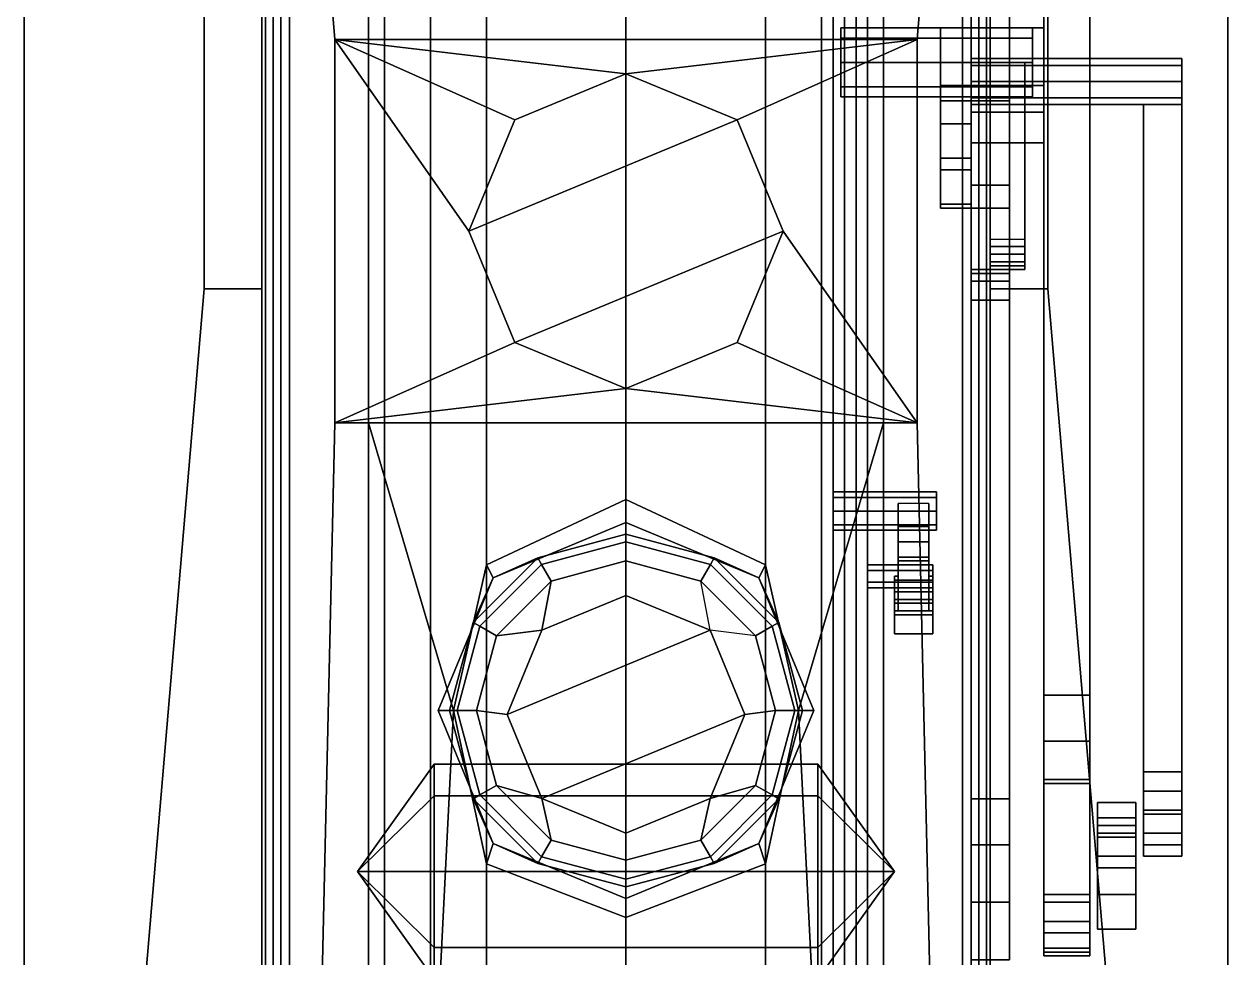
# Model space of a CAD drawing. Extents: x -1.6 to 1.6, y -15.4 to 7.2.
# Drawn here: x -1.57 to 1.57, y -0.845 to 1.59 of the extents above; entities that cross this region are included whole.
import ezdxf

# ---------------------------------------------------------------- set-up
doc = ezdxf.new("R2010")
doc.units = 0
doc.layers.get('0').update_dxf_attribs({"linetype": 'CONTINUOUS'})
doc.layers.add('BAR', color=1, linetype='CONTINUOUS')
doc.layers.add('SUSPENSION', color=5, linetype='CONTINUOUS')

msp = doc.modelspace()

# ---------------------------------------------------------------- linework, layer by layer
for points in [[(-0.63, 6.07, 0.8), (-0.63, -6.25, 0.8), (-0.63, -6.25, 1.35), (-0.63, 6.07, 1.35)], [(-0.63, 6.07, 1.35), (-0.63, -6.25, 1.35), (-0.51, -6.25, 1.35), (-0.51, 6.07, 1.35)], [(-0.51, -6.25, 1.35), (-0.51, -6.25, 0.8), (-0.51, 6.07, 0.8), (-0.51, 6.07, 1.35)], [(0.51, 6.07, 0.8), (0.51, -6.25, 0.8), (0.51, -6.25, 1.35), (0.51, 6.07, 1.35)], [(0.51, 6.07, 1.35), (0.51, -6.25, 1.35), (0.63, -6.25, 1.35), (0.63, 6.07, 1.35)], [(0.63, -6.25, 1.35), (0.63, -6.25, 0.8), (0.63, 6.07, 0.8), (0.63, 6.07, 1.35)], [(-1.1, 1.74, 2.08), (-1.1, 0.9, 2.08), (-1.57, -4.62, 2.08), (-1.57, 3.87, 2.08)], [(-1.57, -4.62, 2.08), (-1.57, -4.62, 2.14), (-1.57, 3.87, 2.14), (-1.57, 3.87, 2.08)], [(-1.57, 3.87, 2.14), (-1.57, -4.62, 2.14), (-1.1, 0.9, 2.14), (-1.1, 1.74, 2.14)], [(1.57, 3.87, 2.08), (1.57, -4.62, 2.08), (1.1, 0.9, 2.08), (1.1, 1.74, 2.08)], [(1.1, 1.74, 2.14), (1.1, 0.9, 2.14), (1.57, -4.62, 2.14), (1.57, 3.87, 2.14)], [(1.57, -4.62, 2.14), (1.57, -4.62, 2.08), (1.57, 3.87, 2.08), (1.57, 3.87, 2.14)], [(-0.51, 3.59, 0.5), (-0.51, -5.52, 0.5), (-0.63, -5.52, 0.5), (-0.63, 3.59, 0.5)], [(-0.63, 3.59, 0.5), (-0.63, -5.52, 0.5), (-0.63, -5.52, 0.8), (-0.63, 3.59, 0.8)], [(-0.51, -5.52, 0.8), (-0.51, -5.52, 0.5), (-0.51, 3.59, 0.5), (-0.51, 3.59, 0.8)], [(0.51, 3.59, 0.5), (0.51, -5.52, 0.5), (0.51, -5.52, 0.8), (0.51, 3.59, 0.8)], [(0.63, 3.59, 0.5), (0.63, -5.52, 0.5), (0.51, -5.52, 0.5), (0.51, 3.59, 0.5)], [(0.63, -5.52, 0.8), (0.63, -5.52, 0.5), (0.63, 3.59, 0.5), (0.63, 3.59, 0.8)], [(-0.8777, 2.98, 3.4135), (-0.95, 2.98, 3.05), (-0.95, -4.62, 3.05), (-0.8777, -4.62, 3.4135)], [(-0.95, 2.98, 3.05), (-0.8777, 2.98, 2.6865), (-0.8777, -4.62, 2.6865), (-0.95, -4.62, 3.05)], [(-0.92, 2.98, 3.33), (-0.94, 2.98, 3.31), (-0.94, -4.36, 3.31), (-0.92, -4.36, 3.33)], [(-0.94, 2.98, 3.31), (-0.92, 2.98, 3.29), (-0.92, -4.36, 3.29), (-0.94, -4.36, 3.31)], [(-0.9, 2.98, 3.31), (-0.92, 2.98, 3.33), (-0.92, -4.36, 3.33), (-0.9, -4.36, 3.31)], [(-0.92, 2.98, 3.29), (-0.9, 2.98, 3.31), (-0.9, -4.36, 3.31), (-0.92, -4.36, 3.29)], [(-0.6718, 2.98, 3.7218), (-0.8777, 2.98, 3.4135), (-0.7598, 1.55, 3.59), (-0.6718, 1.55, 3.7218)], [(-0.8777, 2.98, 2.6865), (-0.6718, 2.98, 2.3782), (-0.6718, -4.62, 2.3782), (-0.8777, -4.62, 2.6865)], [(-0.8777, 2.98, 3.4135), (-0.8777, -4.62, 3.4135), (-0.7598, 0.55, 3.59), (-0.7598, 1.55, 3.59)], [(-0.3635, 2.98, 3.9277), (-0.6718, 2.98, 3.7218), (-0.6718, 1.55, 3.7218), (-0.3635, 1.55, 3.9277)], [(-0.6718, 2.98, 2.3782), (-0.3635, 2.98, 2.1723), (-0.3635, -4.62, 2.1723), (-0.6718, -4.62, 2.3782)], [(0, 2.98, 4), (-0.3635, 2.98, 3.9277), (-0.3635, 1.55, 3.9277), (0, 1.55, 4)], [(-0.3635, 2.98, 2.1723), (0, 2.98, 2.1), (0, -4.62, 2.1), (-0.3635, -4.62, 2.1723)], [(0.3635, 2.98, 3.9277), (0, 2.98, 4), (0, 1.55, 4), (0.3635, 1.55, 3.9277)], [(0, 2.98, 2.1), (0.3635, 2.98, 2.1723), (0.3635, -4.62, 2.1723), (0, -4.62, 2.1)], [(0.6718, 2.98, 3.7218), (0.3635, 2.98, 3.9277), (0.3635, 1.55, 3.9277), (0.6718, 1.55, 3.7218)], [(0.3635, 2.98, 2.1723), (0.6718, 2.98, 2.3782), (0.6718, -4.62, 2.3782), (0.3635, -4.62, 2.1723)], [(0.8777, 2.98, 3.4135), (0.6718, 2.98, 3.7218), (0.6718, 1.55, 3.7218), (0.7598, 1.55, 3.59)], [(0.6718, 2.98, 2.3782), (0.8777, 2.98, 2.6865), (0.8777, -4.62, 2.6865), (0.6718, -4.62, 2.3782)], [(0.7598, 0.55, 3.59), (0.8777, -4.62, 3.4135), (0.8777, 2.98, 3.4135), (0.7598, 1.55, 3.59)], [(0.95, 2.98, 3.05), (0.8777, 2.98, 3.4135), (0.8777, -4.62, 3.4135), (0.95, -4.62, 3.05)], [(0.8777, 2.98, 2.6865), (0.95, 2.98, 3.05), (0.95, -4.62, 3.05), (0.8777, -4.62, 2.6865)], [(0.92, 2.98, 3.33), (0.9, 2.98, 3.31), (0.9, -4.36, 3.31), (0.92, -4.36, 3.33)], [(0.9, 2.98, 3.31), (0.92, 2.98, 3.29), (0.92, -4.36, 3.29), (0.9, -4.36, 3.31)], [(0.94, 2.98, 3.31), (0.92, 2.98, 3.33), (0.92, -4.36, 3.33), (0.94, -4.36, 3.31)], [(0.92, 2.98, 3.29), (0.94, 2.98, 3.31), (0.94, -4.36, 3.31), (0.92, -4.36, 3.29)], [(-1.1, 1.74, 2.14), (-1.1, 0.9, 2.14), (-1.1, 0.9, 2.08), (-1.1, 1.74, 2.08)], [(1.1, 1.74, 2.08), (1.1, 0.9, 2.08), (1.1, 0.9, 2.14), (1.1, 1.74, 2.14)], [(-0.7598, 1.55, 3.59), (-0.7598, 0.55, 3.59), (-0.7598, 0.55, 4.27), (-0.7598, 1.55, 4.27)], [(0.7598, 1.55, 4.27), (0, 1.55, 4), (0, 1.55, 4), (-0.7598, 1.55, 4.27)], [(0, 1.55, 4), (-0.3635, 1.55, 3.9277), (-0.3635, 1.55, 3.9277), (-0.7598, 1.55, 4.27)], [(-0.3635, 1.55, 3.9277), (-0.6718, 1.55, 3.7218), (-0.6718, 1.55, 3.7218), (-0.7598, 1.55, 4.27)], [(-0.6718, 1.55, 3.7218), (-0.7598, 1.55, 3.59), (-0.7598, 1.55, 3.59), (-0.7598, 1.55, 4.27)], [(0.7598, 1.55, 4.27), (0.7598, 1.55, 4.27), (-0.7598, 1.55, 4.27), (0, 1.46, 4.27)], [(0, 1.46, 4.27), (0, 1.46, 4.27), (-0.7598, 1.55, 4.27), (-0.2899, 1.3399, 4.27)], [(-0.2899, 1.3399, 4.27), (-0.2899, 1.3399, 4.27), (-0.7598, 1.55, 4.27), (-0.41, 1.05, 4.27)], [(-0.7598, 1.55, 4.27), (-0.7598, 0.55, 4.27), (-0.2899, 0.7601, 4.27), (-0.41, 1.05, 4.27)], [(0.7598, 1.55, 4.27), (0.3635, 1.55, 3.9277), (0.3635, 1.55, 3.9277), (0, 1.55, 4)], [(0.7598, 1.55, 4.27), (0.7598, 1.55, 4.27), (0, 1.46, 4.27), (0.2899, 1.3399, 4.27)], [(0.2899, 1.3399, 4.27), (0.41, 1.05, 4.27), (0.7598, 0.55, 4.27), (0.7598, 1.55, 4.27)], [(0.7598, 1.55, 4.27), (0.6718, 1.55, 3.7218), (0.6718, 1.55, 3.7218), (0.3635, 1.55, 3.9277)], [(0.7598, 1.55, 4.27), (0.7598, 1.55, 3.59), (0.7598, 1.55, 3.59), (0.6718, 1.55, 3.7218)], [(0.7598, 0.55, 4.27), (0.7598, 0.55, 3.59), (0.7598, 1.55, 3.59), (0.7598, 1.55, 4.27)], [(0, 1.46, 4.29), (-0.2899, 1.3399, 4.29), (-0.41, 1.05, 4.29), (0.2899, 1.3399, 4.29)], [(0, 1.46, 4.27), (-0.2899, 1.3399, 4.27), (-0.2899, 1.3399, 4.29), (0, 1.46, 4.29)], [(0.2899, 1.3399, 4.27), (0, 1.46, 4.27), (0, 1.46, 4.29), (0.2899, 1.3399, 4.29)], [(-0.2899, 1.3399, 4.27), (-0.41, 1.05, 4.27), (-0.41, 1.05, 4.29), (-0.2899, 1.3399, 4.29)], [(0.2899, 1.3399, 4.29), (-0.41, 1.05, 4.29), (-0.2899, 0.7601, 4.29), (0.41, 1.05, 4.29)], [(0.41, 1.05, 4.27), (0.2899, 1.3399, 4.27), (0.2899, 1.3399, 4.29), (0.41, 1.05, 4.29)], [(-0.41, 1.05, 4.27), (-0.2899, 0.7601, 4.27), (-0.2899, 0.7601, 4.29), (-0.41, 1.05, 4.29)], [(0.41, 1.05, 4.29), (-0.2899, 0.7601, 4.29), (0, 0.64, 4.29), (0.2899, 0.7601, 4.29)], [(0.2899, 0.7601, 4.27), (0.41, 1.05, 4.27), (0.41, 1.05, 4.29), (0.2899, 0.7601, 4.29)], [(0.2899, 0.7601, 4.27), (0.7598, 0.55, 4.27), (0.41, 1.05, 4.27), (0.2899, 0.7601, 4.27)], [(-0.95, 0.9, 2.08), (-0.95, -4.62, 2.08), (-1.57, -4.62, 2.08), (-1.1, 0.9, 2.08)], [(-1.57, -4.62, 2.08), (-1.57, -4.62, 2.14), (-1.1, 0.9, 2.14), (-1.1, 0.9, 2.08)], [(-1.1, 0.9, 2.14), (-1.57, -4.62, 2.14), (-0.95, -4.62, 2.14), (-0.95, 0.9, 2.14)], [(-1.1, 0.9, 2.08), (-1.1, 0.9, 2.14), (-0.95, 0.9, 2.14), (-0.95, 0.9, 2.08)], [(-0.95, 0.9, 2.14), (-0.95, -4.62, 2.14), (-0.95, -4.62, 2.08), (-0.95, 0.9, 2.08)], [(0.95, 0.9, 2.08), (0.95, -4.62, 2.08), (0.95, -4.62, 2.14), (0.95, 0.9, 2.14)], [(1.1, 0.9, 2.14), (1.1, 0.9, 2.08), (0.95, 0.9, 2.08), (0.95, 0.9, 2.14)], [(1.1, 0.9, 2.08), (1.57, -4.62, 2.08), (0.95, -4.62, 2.08), (0.95, 0.9, 2.08)], [(0.95, 0.9, 2.14), (0.95, -4.62, 2.14), (1.57, -4.62, 2.14), (1.1, 0.9, 2.14)], [(1.57, -4.62, 2.14), (1.57, -4.62, 2.08), (1.1, 0.9, 2.08), (1.1, 0.9, 2.14)], [(-0.7598, 0.55, 4.27), (0, 0.64, 4.27), (0, 0.64, 4.27), (-0.2899, 0.7601, 4.27)], [(-0.2899, 0.7601, 4.27), (0, 0.64, 4.27), (0, 0.64, 4.29), (-0.2899, 0.7601, 4.29)], [(0, 0.64, 4.27), (0.2899, 0.7601, 4.27), (0.2899, 0.7601, 4.29), (0, 0.64, 4.29)], [(0, 0.64, 4.27), (0.7598, 0.55, 4.27), (0.2899, 0.7601, 4.27), (0, 0.64, 4.27)], [(-0.7598, 0.55, 4.27), (0.7598, 0.55, 4.27), (0.7598, 0.55, 4.27), (0, 0.64, 4.27)], [(-0.6718, 0.55, 3.7218), (-0.7598, 0.55, 3.59), (-0.8777, -4.62, 3.4135), (-0.6718, -4.62, 3.7218)], [(-0.7598, 0.55, 4.27), (-0.7598, 0.55, 3.59), (-0.7598, 0.55, 3.59), (-0.6718, 0.55, 3.7218)], [(-0.7598, 0.55, 4.27), (-0.6718, 0.55, 3.7218), (-0.6718, 0.55, 3.7218), (-0.3635, 0.55, 3.9277)], [(-0.7598, 0.55, 4.27), (0, 0.55, 4), (0, 0.55, 4), (0.7598, 0.55, 4.27)], [(-0.7598, 0.55, 4.27), (-0.3635, 0.55, 3.9277), (-0.3635, 0.55, 3.9277), (0, 0.55, 4)], [(-0.3635, 0.55, 3.9277), (-0.6718, 0.55, 3.7218), (-0.4499, -0.2, 3.87), (-0.3635, 0.18, 3.9277)], [(-0.6718, 0.55, 3.7218), (-0.6718, 0.55, 3.7218), (-0.6718, -4.62, 3.7218), (-0.4499, -0.2, 3.87)], [(0, 0.55, 4), (-0.3635, 0.55, 3.9277), (-0.3635, 0.18, 3.9277), (0, 0.35, 4)], [(0.3635, 0.55, 3.9277), (0, 0.55, 4), (0, 0.35, 4), (0.3635, 0.18, 3.9277)], [(0, 0.55, 4), (0.3635, 0.55, 3.9277), (0.3635, 0.55, 3.9277), (0.7598, 0.55, 4.27)], [(0.6718, 0.55, 3.7218), (0.3635, 0.55, 3.9277), (0.3635, 0.18, 3.9277), (0.4499, -0.2, 3.87)], [(0.3635, 0.55, 3.9277), (0.6718, 0.55, 3.7218), (0.6718, 0.55, 3.7218), (0.7598, 0.55, 4.27)], [(0.6718, 0.55, 3.7218), (0.6718, 0.55, 3.7218), (0.4499, -0.2, 3.87), (0.6718, -4.62, 3.7218)], [(0.7598, 0.55, 3.59), (0.6718, 0.55, 3.7218), (0.6718, -4.62, 3.7218), (0.8777, -4.62, 3.4135)], [(0.6718, 0.55, 3.7218), (0.7598, 0.55, 3.59), (0.7598, 0.55, 3.59), (0.7598, 0.55, 4.27)], [(-0.3465, 0.1465, 4.03), (0, 0.29, 4.03), (0, 0.35, 4), (-0.3635, 0.18, 3.9277)], [(0, 0.29, 4.03), (0.3465, 0.1465, 4.03), (0.3635, 0.18, 3.9277), (0, 0.35, 4)], [(-0.23, 0.1984, 4.08), (0, 0.26, 4.08), (0, 0.29, 4.03), (-0.3465, 0.1465, 4.03)], [(0, 0.26, 4.08), (0.23, 0.1984, 4.08), (0.3465, 0.1465, 4.03), (0, 0.29, 4.03)], [(0, 0.26, 4.08), (-0.23, 0.1984, 4.08), (-0.23, 0.1984, 4.18), (0, 0.26, 4.18)], [(0, 0.26, 4.18), (-0.23, 0.1984, 4.18), (-0.22, 0.1811, 4.23), (0, 0.24, 4.23)], [(0.23, 0.1984, 4.08), (0, 0.26, 4.08), (0, 0.26, 4.18), (0.23, 0.1984, 4.18)], [(0.23, 0.1984, 4.18), (0, 0.26, 4.18), (0, 0.24, 4.23), (0.22, 0.1811, 4.23)], [(0, 0.24, 4.23), (-0.22, 0.1811, 4.23), (-0.195, 0.1377, 4.26), (0, 0.19, 4.26)], [(0.22, 0.1811, 4.23), (0, 0.24, 4.23), (0, 0.19, 4.26), (0.195, 0.1377, 4.26)], [(-0.3984, 0.03, 4.08), (-0.23, 0.1984, 4.08), (-0.3465, 0.1465, 4.03)], [(-0.23, 0.1984, 4.08), (-0.3984, 0.03, 4.08), (-0.3984, 0.03, 4.18), (-0.23, 0.1984, 4.18)], [(-0.23, 0.1984, 4.18), (-0.3984, 0.03, 4.18), (-0.3811, 0.02, 4.23), (-0.22, 0.1811, 4.23)], [(0, 0.19, 4.26), (-0.195, 0.1377, 4.26), (-0.2192, 0.0092, 4.26), (0, 0.1, 4.26)], [(0.195, 0.1377, 4.26), (0, 0.19, 4.26), (0, 0.1, 4.26), (0.2192, 0.0092, 4.26)], [(0.3984, 0.03, 4.18), (0.23, 0.1984, 4.18), (0.22, 0.1811, 4.23), (0.3811, 0.02, 4.23)], [(0.23, 0.1984, 4.08), (0.3984, 0.03, 4.08), (0.3465, 0.1465, 4.03)], [(0.3984, 0.03, 4.08), (0.23, 0.1984, 4.08), (0.23, 0.1984, 4.18), (0.3984, 0.03, 4.18)], [(-0.49, -0.2, 4.03), (-0.3465, 0.1465, 4.03), (-0.3635, 0.18, 3.9277), (-0.4499, -0.2, 3.87)], [(-0.22, 0.1811, 4.23), (-0.3811, 0.02, 4.23), (-0.3377, -0.005, 4.26), (-0.195, 0.1377, 4.26)], [(0.3811, 0.02, 4.23), (0.22, 0.1811, 4.23), (0.195, 0.1377, 4.26), (0.3377, -0.005, 4.26)], [(0.3465, 0.1465, 4.03), (0.49, -0.2, 4.03), (0.4499, -0.2, 3.87), (0.3635, 0.18, 3.9277)], [(-0.46, -0.2, 4.08), (-0.3984, 0.03, 4.08), (-0.3465, 0.1465, 4.03), (-0.49, -0.2, 4.03)], [(-0.195, 0.1377, 4.26), (-0.3377, -0.005, 4.26), (-0.2192, 0.0092, 4.26)], [(0.3984, 0.03, 4.08), (0.46, -0.2, 4.08), (0.49, -0.2, 4.03), (0.3465, 0.1465, 4.03)], [(0, 0.1, 4.28), (-0.2192, 0.0092, 4.28), (-0.31, -0.21, 4.28), (0.2192, 0.0092, 4.28)], [(0, 0.1, 4.26), (-0.2192, 0.0092, 4.26), (-0.2192, 0.0092, 4.28), (0, 0.1, 4.28)], [(0.2192, 0.0092, 4.26), (0, 0.1, 4.26), (0, 0.1, 4.28), (0.2192, 0.0092, 4.28)], [(-0.3984, 0.03, 4.08), (-0.46, -0.2, 4.08), (-0.46, -0.2, 4.18), (-0.3984, 0.03, 4.18)], [(-0.3984, 0.03, 4.18), (-0.46, -0.2, 4.18), (-0.44, -0.2, 4.23), (-0.3811, 0.02, 4.23)], [(-0.3811, 0.02, 4.23), (-0.44, -0.2, 4.23), (-0.39, -0.2, 4.26), (-0.3377, -0.005, 4.26)], [(-0.3377, -0.005, 4.26), (-0.39, -0.2, 4.26), (-0.31, -0.21, 4.26), (-0.2192, 0.0092, 4.26)], [(-0.2192, 0.0092, 4.26), (-0.31, -0.21, 4.26), (-0.31, -0.21, 4.28), (-0.2192, 0.0092, 4.28)], [(0.2192, 0.0092, 4.28), (-0.31, -0.21, 4.28), (-0.2192, -0.4292, 4.28), (0.31, -0.21, 4.28)], [(0.31, -0.21, 4.26), (0.2192, 0.0092, 4.26), (0.2192, 0.0092, 4.28), (0.31, -0.21, 4.28)], [(0.39, -0.2, 4.26), (0.3377, -0.005, 4.26), (0.2192, 0.0092, 4.26), (0.31, -0.21, 4.26)], [(0.44, -0.2, 4.23), (0.3811, 0.02, 4.23), (0.3377, -0.005, 4.26), (0.39, -0.2, 4.26)], [(0.46, -0.2, 4.18), (0.3984, 0.03, 4.18), (0.3811, 0.02, 4.23), (0.44, -0.2, 4.23)], [(0.46, -0.2, 4.08), (0.3984, 0.03, 4.08), (0.3984, 0.03, 4.18), (0.46, -0.2, 4.18)], [(-0.3635, -0.6, 3.9277), (-0.4499, -0.2, 3.87), (-0.6718, -4.62, 3.7218), (-0.3635, -4.62, 3.9277)], [(-0.3465, -0.5465, 4.03), (-0.49, -0.2, 4.03), (-0.4499, -0.2, 3.87), (-0.3635, -0.6, 3.9277)], [(-0.3984, -0.43, 4.08), (-0.46, -0.2, 4.08), (-0.49, -0.2, 4.03), (-0.3465, -0.5465, 4.03)], [(-0.46, -0.2, 4.08), (-0.3984, -0.43, 4.08), (-0.3984, -0.43, 4.18), (-0.46, -0.2, 4.18)], [(-0.46, -0.2, 4.18), (-0.3984, -0.43, 4.18), (-0.3811, -0.42, 4.23), (-0.44, -0.2, 4.23)], [(-0.44, -0.2, 4.23), (-0.3811, -0.42, 4.23), (-0.3377, -0.395, 4.26), (-0.39, -0.2, 4.26)], [(-0.39, -0.2, 4.26), (-0.3377, -0.395, 4.26), (-0.2192, -0.4292, 4.26), (-0.31, -0.21, 4.26)], [(-0.31, -0.21, 4.26), (-0.2192, -0.4292, 4.26), (-0.2192, -0.4292, 4.28), (-0.31, -0.21, 4.28)], [(0.31, -0.21, 4.28), (-0.2192, -0.4292, 4.28), (0, -0.52, 4.28), (0.2192, -0.4292, 4.28)], [(0.3377, -0.395, 4.26), (0.39, -0.2, 4.26), (0.31, -0.21, 4.26), (0.2192, -0.4292, 4.26)], [(0.2192, -0.4292, 4.26), (0.31, -0.21, 4.26), (0.31, -0.21, 4.28), (0.2192, -0.4292, 4.28)], [(0.3811, -0.42, 4.23), (0.44, -0.2, 4.23), (0.39, -0.2, 4.26), (0.3377, -0.395, 4.26)], [(0.49, -0.2, 4.03), (0.3465, -0.5465, 4.03), (0.3635, -0.6, 3.9277), (0.4499, -0.2, 3.87)], [(0.46, -0.2, 4.08), (0.3984, -0.43, 4.08), (0.3465, -0.5465, 4.03), (0.49, -0.2, 4.03)], [(0.4499, -0.2, 3.87), (0.3635, -0.6, 3.9277), (0.3635, -4.62, 3.9277), (0.6718, -4.62, 3.7218)], [(0.3984, -0.43, 4.18), (0.46, -0.2, 4.18), (0.44, -0.2, 4.23), (0.3811, -0.42, 4.23)], [(0.3984, -0.43, 4.08), (0.46, -0.2, 4.08), (0.46, -0.2, 4.18), (0.3984, -0.43, 4.18)], [(-0.5, -0.422, 1.978), (-0.5, -0.34, 1.78), (-0.7, -0.62, 1.78)], [(-0.5, -0.34, 1.78), (-0.5, -0.422, 1.582), (-0.7, -0.62, 1.78)], [(0.5, -0.422, 1.978), (0.5, -0.34, 1.78), (-0.5, -0.34, 1.78), (-0.5, -0.422, 1.978)], [(0.5, -0.34, 1.78), (0.5, -0.422, 1.582), (-0.5, -0.422, 1.582), (-0.5, -0.34, 1.78)], [(0.5, -0.34, 1.78), (0.5, -0.422, 1.978), (0.7, -0.62, 1.78)], [(0.5, -0.422, 1.582), (0.5, -0.34, 1.78), (0.7, -0.62, 1.78)], [(-0.3811, -0.42, 4.23), (-0.22, -0.5811, 4.23), (-0.195, -0.5377, 4.26), (-0.3377, -0.395, 4.26)], [(-0.3377, -0.395, 4.26), (-0.195, -0.5377, 4.26), (-0.2192, -0.4292, 4.26)], [(0.22, -0.5811, 4.23), (0.3811, -0.42, 4.23), (0.3377, -0.395, 4.26), (0.195, -0.5377, 4.26)], [(0.195, -0.5377, 4.26), (0.3377, -0.395, 4.26), (0.2192, -0.4292, 4.26)], [(-0.5, -0.62, 2.06), (-0.5, -0.422, 1.978), (-0.7, -0.62, 1.78)], [(-0.5, -0.422, 1.582), (-0.5, -0.62, 1.5), (-0.7, -0.62, 1.78)], [(0.5, -0.62, 2.06), (0.5, -0.422, 1.978), (-0.5, -0.422, 1.978), (-0.5, -0.62, 2.06)], [(0.5, -0.422, 1.582), (0.5, -0.62, 1.5), (-0.5, -0.62, 1.5), (-0.5, -0.422, 1.582)], [(-0.3984, -0.43, 4.18), (-0.23, -0.5984, 4.18), (-0.22, -0.5811, 4.23), (-0.3811, -0.42, 4.23)], [(-0.23, -0.5984, 4.08), (-0.3984, -0.43, 4.08), (-0.3465, -0.5465, 4.03)], [(-0.3984, -0.43, 4.08), (-0.23, -0.5984, 4.08), (-0.23, -0.5984, 4.18), (-0.3984, -0.43, 4.18)], [(-0.2192, -0.4292, 4.26), (0, -0.52, 4.26), (0, -0.52, 4.28), (-0.2192, -0.4292, 4.28)], [(-0.195, -0.5377, 4.26), (0, -0.59, 4.26), (0, -0.52, 4.26), (-0.2192, -0.4292, 4.26)], [(0, -0.52, 4.26), (0.2192, -0.4292, 4.26), (0.2192, -0.4292, 4.28), (0, -0.52, 4.28)], [(0, -0.59, 4.26), (0.195, -0.5377, 4.26), (0.2192, -0.4292, 4.26), (0, -0.52, 4.26)], [(0.23, -0.5984, 4.18), (0.3984, -0.43, 4.18), (0.3811, -0.42, 4.23), (0.22, -0.5811, 4.23)], [(0.3984, -0.43, 4.08), (0.23, -0.5984, 4.08), (0.3465, -0.5465, 4.03)], [(0.23, -0.5984, 4.08), (0.3984, -0.43, 4.08), (0.3984, -0.43, 4.18), (0.23, -0.5984, 4.18)], [(0.5, -0.422, 1.978), (0.5, -0.62, 2.06), (0.7, -0.62, 1.78)], [(0.5, -0.62, 1.5), (0.5, -0.422, 1.582), (0.7, -0.62, 1.78)], [(0, -0.69, 4.03), (-0.3465, -0.5465, 4.03), (-0.3635, -0.6, 3.9277), (0, -0.74, 4)], [(0, -0.66, 4.08), (-0.23, -0.5984, 4.08), (-0.3465, -0.5465, 4.03), (0, -0.69, 4.03)], [(-0.22, -0.5811, 4.23), (0, -0.64, 4.23), (0, -0.59, 4.26), (-0.195, -0.5377, 4.26)], [(0, -0.64, 4.23), (0.22, -0.5811, 4.23), (0.195, -0.5377, 4.26), (0, -0.59, 4.26)], [(0.3465, -0.5465, 4.03), (0, -0.69, 4.03), (0, -0.74, 4), (0.3635, -0.6, 3.9277)], [(0.23, -0.5984, 4.08), (0, -0.66, 4.08), (0, -0.69, 4.03), (0.3465, -0.5465, 4.03)], [(-0.23, -0.5984, 4.18), (0, -0.66, 4.18), (0, -0.64, 4.23), (-0.22, -0.5811, 4.23)], [(0, -0.66, 4.18), (0.23, -0.5984, 4.18), (0.22, -0.5811, 4.23), (0, -0.64, 4.23)], [(-0.5, -0.9, 1.78), (-0.5, -0.818, 1.978), (-0.7, -0.62, 1.78)], [(-0.5, -0.818, 1.978), (-0.5, -0.62, 2.06), (-0.7, -0.62, 1.78)], [(-0.5, -0.62, 1.5), (-0.5, -0.818, 1.582), (-0.7, -0.62, 1.78)], [(-0.5, -0.818, 1.582), (-0.5, -0.9, 1.78), (-0.7, -0.62, 1.78)], [(0.5, -0.818, 1.978), (0.5, -0.62, 2.06), (-0.5, -0.62, 2.06), (-0.5, -0.818, 1.978)], [(0.5, -0.62, 1.5), (0.5, -0.818, 1.582), (-0.5, -0.818, 1.582), (-0.5, -0.62, 1.5)], [(0, -0.74, 4), (-0.3635, -0.6, 3.9277), (-0.3635, -4.62, 3.9277), (0, -4.62, 4)], [(-0.23, -0.5984, 4.08), (0, -0.66, 4.08), (0, -0.66, 4.18), (-0.23, -0.5984, 4.18)], [(0, -0.66, 4.08), (0.23, -0.5984, 4.08), (0.23, -0.5984, 4.18), (0, -0.66, 4.18)], [(0.3635, -0.6, 3.9277), (0, -0.74, 4), (0, -4.62, 4), (0.3635, -4.62, 3.9277)], [(0.5, -0.62, 2.06), (0.5, -0.818, 1.978), (0.7, -0.62, 1.78)], [(0.5, -0.818, 1.978), (0.5, -0.9, 1.78), (0.7, -0.62, 1.78)], [(0.5, -0.9, 1.78), (0.5, -0.818, 1.582), (0.7, -0.62, 1.78)], [(0.5, -0.818, 1.582), (0.5, -0.62, 1.5), (0.7, -0.62, 1.78)], [(0.5, -0.9, 1.78), (0.5, -0.818, 1.978), (-0.5, -0.818, 1.978), (-0.5, -0.9, 1.78)], [(0.5, -0.818, 1.582), (0.5, -0.9, 1.78), (-0.5, -0.9, 1.78), (-0.5, -0.818, 1.582)]]:
    msp.add_3dface(points)
at = {"layer": 'BAR'}
for points in [[(0.9, 2.52, 0.29), (0.9, 1.39, 0.29), (0.9, 1.39, 0.37), (0.9, 2.52, 0.37)], [(1, 2.52, 0.29), (1, 1.39, 0.29), (0.9, 1.39, 0.29), (0.9, 2.52, 0.29)], [(0.9, 2.52, 0.37), (0.9, 1.39, 0.37), (1, 1.39, 0.37), (1, 2.52, 0.37)], [(1, 1.39, 0.37), (1, 1.39, 0.29), (1, 2.52, 0.29), (1, 2.52, 0.37)], [(1.09, 2.3, 0.62), (1.09, -0.16, 0.34), (1.09, -0.16, 0.51), (1.09, 2.3, 0.77)], [(1.21, 2.3, 0.62), (1.21, -0.16, 0.34), (1.09, -0.16, 0.34), (1.09, 2.3, 0.62)], [(1.09, 2.3, 0.77), (1.09, -0.16, 0.51), (1.21, -0.16, 0.51), (1.21, 2.3, 0.77)], [(1.21, -0.16, 0.51), (1.21, -0.16, 0.34), (1.21, 2.3, 0.62), (1.21, 2.3, 0.77)], [(0.9, 1.65, 1.41), (0.9, 1.58, 1.41), (0.9, 1.58, 1.86), (0.9, 1.65, 1.86)], [(1.09, 1.65, 1.41), (1.09, 1.58, 1.41), (0.9, 1.58, 1.41), (0.9, 1.65, 1.41)], [(0.9, 1.65, 1.86), (0.9, 1.58, 1.86), (1.09, 1.58, 1.86), (1.09, 1.65, 1.86)], [(1.09, 1.58, 1.86), (1.09, 1.58, 1.41), (1.09, 1.65, 1.41), (1.09, 1.65, 1.86)], [(1.06, 1.5536, 2.1136), (1.06, 1.58, 2.05), (0.56, 1.58, 2.05), (0.56, 1.5536, 2.1136)], [(1.06, 1.58, 2.05), (1.06, 1.5536, 1.9864), (0.56, 1.5536, 1.9864), (0.56, 1.58, 2.05)], [(0.82, 1.39, 1.5), (0.82, 1.58, 1.2), (0.82, 1.4, 1.17), (0.82, 1.21, 1.5)], [(0.9, 1.39, 1.5), (0.9, 1.58, 1.2), (0.82, 1.58, 1.2), (0.82, 1.39, 1.5)], [(0.9, 1.58, 1.2), (0.9, 1.58, 1.17), (0.82, 1.58, 1.17), (0.82, 1.58, 1.2)], [(0.82, 1.58, 1.2), (0.82, 1.58, 1.17), (0.82, 1.49, 1.09), (0.82, 1.4, 1.17)], [(0.82, 1.49, 1.09), (0.82, 1.58, 1.17), (0.9, 1.58, 1.17), (0.9, 1.49, 1.09)], [(0.9, 1.4, 1.17), (0.9, 1.58, 1.2), (0.9, 1.39, 1.5), (0.9, 1.21, 1.5)], [(0.9, 1.49, 1.09), (0.9, 1.58, 1.17), (0.9, 1.58, 1.2), (0.9, 1.4, 1.17)], [(0.9, 1.58, 1.86), (0.9, 1.58, 1.81), (1.09, 1.58, 1.81), (1.09, 1.58, 1.86)], [(0.9, 1.58, 1.41), (0.9, 1.28, 1.41), (0.9, 1.43, 1.63), (0.9, 1.58, 1.81)], [(1.09, 1.58, 1.41), (1.09, 1.28, 1.41), (0.9, 1.28, 1.41), (0.9, 1.58, 1.41)], [(0.9, 1.58, 1.81), (0.9, 1.43, 1.63), (1.09, 1.43, 1.63), (1.09, 1.58, 1.81)], [(1.06, 1.4264, 2.1136), (1.06, 1.58, 2.05), (1.06, 1.5536, 2.1136), (1.06, 1.49, 2.14)], [(1.06, 1.4, 2.05), (1.06, 1.5536, 1.9864), (1.06, 1.58, 2.05), (1.06, 1.4264, 2.1136)], [(1.09, 1.43, 1.63), (1.09, 1.28, 1.41), (1.09, 1.58, 1.41), (1.09, 1.58, 1.81)], [(1.06, 1.49, 2.14), (1.06, 1.5536, 2.1136), (0.56, 1.5536, 2.1136), (0.56, 1.49, 2.14)], [(1.06, 1.5536, 1.9864), (1.06, 1.49, 1.96), (0.56, 1.49, 1.96), (0.56, 1.5536, 1.9864)], [(1.06, 1.4264, 1.9864), (1.06, 1.49, 1.96), (1.06, 1.5536, 1.9864), (1.06, 1.4, 2.05)], [(1.06, 1.4264, 2.1136), (1.06, 1.49, 2.14), (0.56, 1.49, 2.14), (0.56, 1.4264, 2.1136)], [(1.06, 1.49, 1.96), (1.06, 1.4264, 1.9864), (0.56, 1.4264, 1.9864), (0.56, 1.49, 1.96)], [(0.82, 1.49, 1.09), (0.82, 1.43, 1.02), (0.82, 1.33, 1.08), (0.82, 1.4, 1.17)], [(0.9, 1.49, 1.09), (0.9, 1.43, 1.02), (0.82, 1.43, 1.02), (0.82, 1.49, 1.09)], [(1.45, 1.4824, 1.1024), (1.45, 1.5, 1.06), (0.9, 1.5, 1.06), (0.9, 1.4824, 1.1024)], [(1.45, 1.5, 1.06), (1.45, 1.4824, 1.0176), (0.9, 1.4824, 1.0176), (0.9, 1.5, 1.06)], [(0.9, 1.33, 1.08), (0.9, 1.43, 1.02), (0.9, 1.49, 1.09), (0.9, 1.4, 1.17)], [(1.45, 1.44, 1.12), (1.45, 1.4824, 1.1024), (0.9, 1.4824, 1.1024), (0.9, 1.44, 1.12)], [(1.45, 1.4824, 1.0176), (1.45, 1.44, 1), (0.9, 1.44, 1), (0.9, 1.4824, 1.0176)], [(0.95, 1.49, 1.96), (0.95, 0.97, 2.13), (0.95, 0.99, 2.21), (0.95, 1.49, 2.14)], [(1.04, 1.49, 1.96), (1.04, 0.97, 2.13), (0.95, 0.97, 2.13), (0.95, 1.49, 1.96)], [(0.95, 1.49, 2.14), (0.95, 0.99, 2.21), (1.04, 0.99, 2.21), (1.04, 1.49, 2.14)], [(1.04, 0.99, 2.21), (1.04, 0.97, 2.13), (1.04, 1.49, 1.96), (1.04, 1.49, 2.14)], [(1.45, 1.44, 1.12), (1.45, 1.4824, 1.0176), (1.45, 1.5, 1.06), (1.45, 1.4824, 1.1024)], [(1.45, 1.3976, 1.1024), (1.45, 1.44, 1), (1.45, 1.4824, 1.0176), (1.45, 1.44, 1.12)], [(1.06, 1.4, 2.05), (1.06, 1.4264, 2.1136), (0.56, 1.4264, 2.1136), (0.56, 1.4, 2.05)], [(1.06, 1.4264, 1.9864), (1.06, 1.4, 2.05), (0.56, 1.4, 2.05), (0.56, 1.4264, 1.9864)], [(0.82, 1.33, 1.08), (0.82, 1.43, 1.02), (0.9, 1.43, 1.02), (0.9, 1.33, 1.08)], [(1.45, 1.3976, 1.1024), (1.45, 1.44, 1.12), (0.9, 1.44, 1.12), (0.9, 1.3976, 1.1024)], [(1.45, 1.44, 1), (1.45, 1.3976, 1.0176), (0.9, 1.3976, 1.0176), (0.9, 1.44, 1)], [(0.9, 1.28, 1.41), (0.9, 1.28, 1.41), (0.9, 1.36, 1.58), (0.9, 1.43, 1.63)], [(0.9, 1.43, 1.63), (0.9, 1.36, 1.58), (1.09, 1.36, 1.58), (1.09, 1.43, 1.63)], [(1.09, 1.36, 1.58), (1.09, 1.28, 1.41), (1.09, 1.28, 1.41), (1.09, 1.43, 1.63)], [(1.45, 1.38, 1.06), (1.45, 1.3976, 1.0176), (1.45, 1.44, 1), (1.45, 1.3976, 1.1024)], [(0.82, 1.21, 1.5), (0.82, 1.4, 1.17), (0.9, 1.4, 1.17), (0.9, 1.21, 1.5)], [(0.82, 1.4, 1.17), (0.82, 1.33, 1.08), (0.9, 1.33, 1.08), (0.9, 1.4, 1.17)], [(0.82, 1.24, 1.89), (0.82, 1.39, 1.5), (0.82, 1.21, 1.5), (0.82, 1.11, 1.84)], [(0.9, 1.24, 1.89), (0.9, 1.39, 1.5), (0.82, 1.39, 1.5), (0.82, 1.24, 1.89)], [(1.45, 1.38, 1.06), (1.45, 1.3976, 1.1024), (0.9, 1.3976, 1.1024), (0.9, 1.38, 1.06)], [(1.45, 1.3976, 1.0176), (1.45, 1.38, 1.06), (0.9, 1.38, 1.06), (0.9, 1.3976, 1.0176)], [(0.9, 1.39, 0.29), (0.9, 1.28, 0.24), (0.9, 1.28, 0.42), (0.9, 1.39, 0.37)], [(1, 1.39, 0.29), (1, 1.28, 0.24), (0.9, 1.28, 0.24), (0.9, 1.39, 0.29)], [(0.9, 1.39, 0.37), (0.9, 1.28, 0.42), (1, 1.28, 0.42), (1, 1.39, 0.37)], [(0.9, 1.21, 1.5), (0.9, 1.39, 1.5), (0.9, 1.24, 1.89), (0.9, 1.11, 1.84)], [(1, 1.28, 0.42), (1, 1.28, 0.24), (1, 1.39, 0.29), (1, 1.39, 0.37)], [(0.9, 1.28, 1.41), (0.9, 1.28, 1.41), (0.9, 1.28, 1.58), (0.9, 1.36, 1.58)], [(0.9, 1.36, 1.58), (0.9, 1.28, 1.58), (1.09, 1.28, 1.58), (1.09, 1.36, 1.58)], [(1.09, 1.28, 1.58), (1.09, 1.28, 1.41), (1.09, 1.28, 1.41), (1.09, 1.36, 1.58)], [(1.35, -0.36, 0.74), (1.35, 1.38, 1.01), (1.45, 1.38, 1.01), (1.45, -0.36, 0.74)], [(1.45, -0.36, 0.8), (1.45, 1.38, 1.08), (1.35, 1.38, 1.08), (1.35, -0.36, 0.8)], [(1.35, 1.38, 1.08), (1.35, 1.38, 1.01), (1.35, -0.36, 0.74), (1.35, -0.36, 0.8)], [(1.45, -0.36, 0.74), (1.45, 1.38, 1.01), (1.45, 1.38, 1.08), (1.45, -0.36, 0.8)], [(0.9, 1.28, 0.42), (0.9, 1.17, 0.42), (1, 1.17, 0.42), (1, 1.28, 0.42)], [(0.9, 1.28, 0.24), (0.9, 1.17, 0.22), (0.9, 1.17, 0.42), (0.9, 1.28, 0.42)], [(1, 1.28, 0.24), (1, 1.17, 0.22), (0.9, 1.17, 0.22), (0.9, 1.28, 0.24)], [(0.9, 1.28, 1.58), (0.9, 1.28, 1.41), (1.09, 1.28, 1.41), (1.09, 1.28, 1.58)], [(0.95, 1.28, 1.43), (0.95, 0.97, 1.43), (0.95, 0.97, 1.5), (0.95, 1.28, 1.5)], [(1.04, 1.28, 1.43), (1.04, 0.97, 1.43), (0.95, 0.97, 1.43), (0.95, 1.28, 1.43)], [(0.95, 1.28, 1.5), (0.95, 1.01, 1.5), (1.04, 1.01, 1.5), (1.04, 1.28, 1.5)], [(1, 1.17, 0.42), (1, 1.17, 0.22), (1, 1.28, 0.24), (1, 1.28, 0.42)], [(1.04, 0.97, 1.5), (1.04, 0.97, 1.43), (1.04, 1.28, 1.43), (1.04, 1.28, 1.5)], [(0.9, 1.21, 1.9), (0.9, 1.24, 1.89), (0.82, 1.24, 1.89), (0.82, 1.21, 1.9)], [(0.82, 1.21, 1.9), (0.82, 1.24, 1.89), (0.82, 1.11, 1.84), (0.82, 1.12, 1.88)], [(0.9, 1.11, 1.84), (0.9, 1.24, 1.89), (0.9, 1.21, 1.9), (0.9, 1.12, 1.88)], [(0.9, 1.12, 1.88), (0.9, 1.21, 1.9), (0.82, 1.21, 1.9), (0.82, 1.12, 1.88)], [(0.82, 1.11, 1.84), (0.82, 1.21, 1.5), (0.9, 1.21, 1.5), (0.9, 1.11, 1.84)], [(0.9, 1.17, 0.22), (0.9, 0.95, 0.19), (0.9, 1.11, 0.45), (0.9, 1.17, 0.42)], [(0.9, 1.17, 0.42), (0.9, 1.11, 0.45), (1, 1.11, 0.45), (1, 1.17, 0.42)], [(1, 1.17, 0.22), (1, 0.95, 0.19), (0.9, 0.95, 0.19), (0.9, 1.17, 0.22)], [(1, 1.11, 0.45), (1, 0.95, 0.19), (1, 1.17, 0.22), (1, 1.17, 0.42)], [(0.82, 1.12, 1.88), (0.82, 1.11, 1.84), (0.9, 1.11, 1.84), (0.9, 1.12, 1.88)], [(0.9, 1.11, 0.45), (0.9, 0.94, 0.45), (1, 0.94, 0.45), (1, 1.11, 0.45)], [(0.9, 0.95, 0.19), (0.9, 0.92, 0.21), (0.9, 0.94, 0.45), (0.9, 1.11, 0.45)], [(1, 0.94, 0.45), (1, 0.92, 0.21), (1, 0.95, 0.19), (1, 1.11, 0.45)], [(1.04, 1.0291, 2.1107), (1.04, 1.01, 1.5), (0.95, 1.01, 1.5), (0.95, 1.0291, 2.1107)], [(0.95, 1.01, 1.5), (0.95, 0.97, 1.5), (0.95, 0.9895, 2.1236), (0.95, 1.0291, 2.1107)], [(1.04, 0.9895, 2.1236), (1.04, 0.97, 1.5), (1.04, 1.01, 1.5), (1.04, 1.0291, 2.1107)], [(0.95, 0.97, 2.13), (0.95, 0.96, 2.16), (0.95, 0.96, 2.19), (0.95, 0.99, 2.21)], [(0.95, 0.99, 2.21), (0.95, 0.96, 2.19), (1.04, 0.96, 2.19), (1.04, 0.99, 2.21)], [(0.95, 0.9895, 2.1236), (0.95, 0.97, 1.5), (1.04, 0.97, 1.5), (1.04, 0.9895, 2.1236)], [(1.04, 0.96, 2.19), (1.04, 0.96, 2.16), (1.04, 0.97, 2.13), (1.04, 0.99, 2.21)], [(1, 0.95, 0.19), (1, 0.92, 0.21), (0.9, 0.92, 0.21), (0.9, 0.95, 0.19)], [(0.95, 0.97, 1.43), (0.95, 0.95, 1.45), (0.95, 0.95, 1.48), (0.95, 0.97, 1.5)], [(0.95, 0.97, 1.5), (0.95, 0.95, 1.48), (1.04, 0.95, 1.48), (1.04, 0.97, 1.5)], [(1.04, 0.97, 1.43), (1.04, 0.95, 1.45), (0.95, 0.95, 1.45), (0.95, 0.97, 1.43)], [(1.04, 0.97, 2.13), (1.04, 0.96, 2.16), (0.95, 0.96, 2.16), (0.95, 0.97, 2.13)], [(0.95, 0.96, 2.19), (0.95, 0.96, 2.16), (1.04, 0.96, 2.16), (1.04, 0.96, 2.19)], [(0.95, 0.95, 1.48), (0.95, 0.95, 1.45), (1.04, 0.95, 1.45), (1.04, 0.95, 1.48)], [(1.04, 0.95, 1.48), (1.04, 0.95, 1.45), (1.04, 0.97, 1.43), (1.04, 0.97, 1.5)], [(0.9, 0.92, 0.21), (0.9, 0.87, 0.27), (0.9, 0.87, 0.39), (0.9, 0.94, 0.45)], [(0.9, 0.94, 0.45), (0.9, 0.87, 0.39), (1, 0.87, 0.39), (1, 0.94, 0.45)], [(1, 0.92, 0.21), (1, 0.87, 0.27), (0.9, 0.87, 0.27), (0.9, 0.92, 0.21)], [(1, 0.87, 0.39), (1, 0.87, 0.27), (1, 0.92, 0.21), (1, 0.94, 0.45)], [(1, 0.87, 0.27), (1, -0.43, 0.27), (0.9, -0.43, 0.27), (0.9, 0.87, 0.27)], [(0.9, 0.87, 0.27), (0.9, -0.43, 0.27), (0.9, -0.43, 0.39), (0.9, 0.87, 0.39)], [(0.9, 0.87, 0.39), (0.9, -0.43, 0.39), (1, -0.43, 0.39), (1, 0.87, 0.39)], [(1, -0.43, 0.39), (1, -0.43, 0.27), (1, 0.87, 0.27), (1, 0.87, 0.39)], [(1.09, -0.16, 0.51), (1.09, -0.28, 0.53), (1.21, -0.28, 0.53), (1.21, -0.16, 0.51)], [(1.09, -0.16, 0.34), (1.09, -0.28, 0.29), (1.09, -0.28, 0.53), (1.09, -0.16, 0.51)], [(1.21, -0.16, 0.34), (1.21, -0.28, 0.29), (1.09, -0.28, 0.29), (1.09, -0.16, 0.34)], [(1.21, -0.28, 0.53), (1.21, -0.28, 0.29), (1.21, -0.16, 0.34), (1.21, -0.16, 0.51)], [(1.09, -0.28, 0.29), (1.09, -0.39, 0.21), (1.09, -0.38, 0.58), (1.09, -0.28, 0.53)], [(1.21, -0.28, 0.29), (1.21, -0.39, 0.21), (1.09, -0.39, 0.21), (1.09, -0.28, 0.29)], [(1.09, -0.28, 0.53), (1.09, -0.38, 0.58), (1.21, -0.38, 0.58), (1.21, -0.28, 0.53)], [(1.21, -0.38, 0.58), (1.21, -0.39, 0.21), (1.21, -0.28, 0.29), (1.21, -0.28, 0.53)], [(1.35, -0.36, 0.8), (1.35, -0.36, 0.74), (1.35, -0.41, 0.68), (1.35, -0.41, 0.81)], [(1.45, -0.41, 0.81), (1.45, -0.36, 0.8), (1.35, -0.36, 0.8), (1.35, -0.41, 0.81)], [(1.35, -0.41, 0.68), (1.35, -0.36, 0.74), (1.45, -0.36, 0.74), (1.45, -0.41, 0.68)], [(1.45, -0.41, 0.68), (1.45, -0.36, 0.74), (1.45, -0.36, 0.8), (1.45, -0.41, 0.81)], [(1.09, -0.39, 0.21), (1.09, -0.68, 0.18), (1.09, -0.7, 0.56), (1.09, -0.38, 0.58)], [(1.09, -0.38, 0.58), (1.09, -0.7, 0.56), (1.21, -0.7, 0.56), (1.21, -0.38, 0.58)], [(1.21, -0.39, 0.21), (1.21, -0.68, 0.18), (1.09, -0.68, 0.18), (1.09, -0.39, 0.21)], [(1.21, -0.7, 0.56), (1.21, -0.68, 0.18), (1.21, -0.39, 0.21), (1.21, -0.38, 0.58)], [(0.9, -0.43, 0.39), (0.9, -0.55, 0.46), (1, -0.55, 0.46), (1, -0.43, 0.39)], [(0.9, -0.43, 0.27), (0.9, -0.55, 0.16), (0.9, -0.55, 0.46), (0.9, -0.43, 0.39)], [(1, -0.43, 0.27), (1, -0.55, 0.16), (0.9, -0.55, 0.16), (0.9, -0.43, 0.27)], [(1, -0.55, 0.46), (1, -0.55, 0.16), (1, -0.43, 0.27), (1, -0.43, 0.39)], [(1.35, -0.47, 0.65), (1.35, -0.41, 0.68), (1.45, -0.41, 0.68), (1.45, -0.47, 0.65)], [(1.45, -0.46, 0.84), (1.45, -0.41, 0.81), (1.35, -0.41, 0.81), (1.35, -0.46, 0.84)], [(1.35, -0.41, 0.81), (1.35, -0.41, 0.68), (1.35, -0.47, 0.65), (1.35, -0.46, 0.84)], [(1.45, -0.47, 0.65), (1.45, -0.41, 0.68), (1.45, -0.41, 0.81), (1.45, -0.46, 0.84)], [(1.23, -0.44, 0.71), (1.23, -0.52, 0.51), (1.23, -0.61, 0.55), (1.23, -0.53, 0.74)], [(1.33, -0.44, 0.71), (1.33, -0.52, 0.51), (1.23, -0.52, 0.51), (1.23, -0.44, 0.71)], [(1.23, -0.44, 0.77), (1.23, -0.44, 0.71), (1.23, -0.53, 0.74), (1.23, -0.48, 0.79)], [(1.33, -0.48, 0.79), (1.33, -0.44, 0.77), (1.23, -0.44, 0.77), (1.23, -0.48, 0.79)], [(1.33, -0.44, 0.77), (1.33, -0.44, 0.71), (1.23, -0.44, 0.71), (1.23, -0.44, 0.77)], [(1.33, -0.61, 0.55), (1.33, -0.52, 0.51), (1.33, -0.44, 0.71), (1.33, -0.53, 0.74)], [(1.33, -0.53, 0.74), (1.33, -0.44, 0.71), (1.33, -0.44, 0.77), (1.33, -0.48, 0.79)], [(1.35, -0.46, 0.84), (1.35, -0.47, 0.65), (1.35, -0.52, 0.65), (1.35, -0.55, 0.82)], [(1.45, -0.55, 0.89), (1.45, -0.46, 0.89), (1.35, -0.46, 0.89), (1.35, -0.55, 0.89)], [(1.35, -0.46, 0.89), (1.35, -0.46, 0.84), (1.35, -0.55, 0.82), (1.35, -0.55, 0.89)], [(1.45, -0.46, 0.89), (1.45, -0.46, 0.84), (1.35, -0.46, 0.84), (1.35, -0.46, 0.89)], [(1.35, -0.52, 0.65), (1.35, -0.47, 0.65), (1.45, -0.47, 0.65), (1.45, -0.52, 0.65)], [(1.45, -0.52, 0.65), (1.45, -0.47, 0.65), (1.45, -0.46, 0.84), (1.45, -0.55, 0.82)], [(1.45, -0.55, 0.82), (1.45, -0.46, 0.84), (1.45, -0.46, 0.89), (1.45, -0.55, 0.89)], [(1.23, -0.48, 0.79), (1.23, -0.53, 0.74), (1.33, -0.53, 0.74), (1.33, -0.48, 0.79)], [(1.23, -0.52, 0.51), (1.23, -0.5, 0.44), (1.23, -0.68, 0.51), (1.23, -0.61, 0.55)], [(1.33, -0.52, 0.51), (1.33, -0.5, 0.44), (1.23, -0.5, 0.44), (1.23, -0.52, 0.51)], [(1.23, -0.5, 0.44), (1.23, -0.58, 0.24), (1.23, -0.77, 0.31), (1.23, -0.68, 0.51)], [(1.33, -0.5, 0.44), (1.33, -0.58, 0.24), (1.23, -0.58, 0.24), (1.23, -0.5, 0.44)], [(1.33, -0.68, 0.51), (1.33, -0.5, 0.44), (1.33, -0.52, 0.51), (1.33, -0.61, 0.55)], [(1.33, -0.77, 0.31), (1.33, -0.58, 0.24), (1.33, -0.5, 0.44), (1.33, -0.68, 0.51)], [(1.23, -0.53, 0.74), (1.23, -0.61, 0.55), (1.33, -0.61, 0.55), (1.33, -0.53, 0.74)], [(1.35, -0.58, 0.7), (1.35, -0.52, 0.65), (1.45, -0.52, 0.65), (1.45, -0.58, 0.7)], [(1.35, -0.55, 0.82), (1.35, -0.52, 0.65), (1.35, -0.58, 0.7), (1.35, -0.58, 0.76)], [(1.45, -0.58, 0.7), (1.45, -0.52, 0.65), (1.45, -0.55, 0.82), (1.45, -0.58, 0.76)], [(0.9, -0.55, 0.16), (0.9, -0.7, 0.16), (0.9, -0.7, 0.46), (0.9, -0.55, 0.46)], [(1, -0.55, 0.16), (1, -0.7, 0.16), (0.9, -0.7, 0.16), (0.9, -0.55, 0.16)], [(0.9, -0.55, 0.46), (0.9, -0.7, 0.46), (1, -0.7, 0.46), (1, -0.55, 0.46)], [(1, -0.7, 0.46), (1, -0.7, 0.16), (1, -0.55, 0.16), (1, -0.55, 0.46)], [(1.45, -0.58, 0.76), (1.45, -0.55, 0.82), (1.35, -0.55, 0.82), (1.35, -0.58, 0.76)], [(1.35, -0.55, 0.89), (1.35, -0.55, 0.82), (1.45, -0.55, 0.82), (1.45, -0.55, 0.89)], [(1.23, -0.77, 0.31), (1.23, -0.58, 0.24), (1.33, -0.58, 0.24), (1.33, -0.77, 0.31)], [(1.35, -0.58, 0.76), (1.35, -0.58, 0.7), (1.45, -0.58, 0.7), (1.45, -0.58, 0.76)], [(1.23, -0.61, 0.55), (1.23, -0.68, 0.51), (1.33, -0.68, 0.51), (1.33, -0.61, 0.55)], [(1.09, -0.68, 0.18), (1.09, -0.75, 0.2), (1.09, -0.78, 0.51), (1.09, -0.7, 0.56)], [(1.21, -0.68, 0.18), (1.21, -0.75, 0.2), (1.09, -0.75, 0.2), (1.09, -0.68, 0.18)], [(1.21, -0.78, 0.51), (1.21, -0.75, 0.2), (1.21, -0.68, 0.18), (1.21, -0.7, 0.56)], [(1.23, -0.68, 0.51), (1.23, -0.77, 0.31), (1.33, -0.77, 0.31), (1.33, -0.68, 0.51)], [(0.9, -0.7, 0.16), (0.9, -0.85, 0.22), (0.9, -0.85, 0.45), (0.9, -0.7, 0.46)], [(0.9, -0.7, 0.46), (0.9, -0.85, 0.45), (1, -0.85, 0.45), (1, -0.7, 0.46)], [(1, -0.7, 0.16), (1, -0.85, 0.22), (0.9, -0.85, 0.22), (0.9, -0.7, 0.16)], [(1, -0.85, 0.45), (1, -0.85, 0.22), (1, -0.7, 0.16), (1, -0.7, 0.46)], [(1.09, -0.7, 0.56), (1.09, -0.78, 0.51), (1.21, -0.78, 0.51), (1.21, -0.7, 0.56)], [(1.09, -0.75, 0.2), (1.09, -0.82, 0.28), (1.09, -0.83, 0.45), (1.09, -0.78, 0.51)], [(1.21, -0.75, 0.2), (1.21, -0.82, 0.28), (1.09, -0.82, 0.28), (1.09, -0.75, 0.2)], [(1.21, -0.83, 0.45), (1.21, -0.82, 0.28), (1.21, -0.75, 0.2), (1.21, -0.78, 0.51)], [(1.09, -0.78, 0.51), (1.09, -0.83, 0.45), (1.21, -0.83, 0.45), (1.21, -0.78, 0.51)], [(1.09, -0.82, 0.28), (1.09, -0.84, 0.33), (1.09, -0.84, 0.39), (1.09, -0.83, 0.45)], [(1.21, -0.82, 0.28), (1.21, -0.84, 0.33), (1.09, -0.84, 0.33), (1.09, -0.82, 0.28)], [(1.09, -0.83, 0.45), (1.09, -0.84, 0.39), (1.21, -0.84, 0.39), (1.21, -0.83, 0.45)], [(1.09, -0.84, 0.39), (1.09, -0.84, 0.33), (1.21, -0.84, 0.33), (1.21, -0.84, 0.39)], [(1.21, -0.84, 0.39), (1.21, -0.84, 0.33), (1.21, -0.82, 0.28), (1.21, -0.83, 0.45)]]:
    msp.add_3dface(points, dxfattribs=at)
at = {"layer": 'SUSPENSION'}
for points in [[(0.57, 3.56, 0.21), (0.54, 3.56, 0.18), (0.54, -5.02, 0.18), (0.57, -5.02, 0.21)], [(0.54, 3.56, 0.18), (0.57, 3.56, 0.15), (0.57, -5.02, 0.15), (0.54, -5.02, 0.18)], [(0.6, 3.56, 0.18), (0.57, 3.56, 0.21), (0.57, -5.02, 0.21), (0.6, -5.02, 0.18)], [(0.57, 3.56, 0.15), (0.6, 3.56, 0.18), (0.6, -5.02, 0.18), (0.57, -5.02, 0.15)], [(0.81, 0.3554, 0.2154), (0.81, 0.37, 0.18), (0.54, 0.37, 0.18), (0.54, 0.3554, 0.2154)], [(0.54, 0.32, 0.23), (0.54, 0.3554, 0.2154), (0.54, 0.37, 0.18), (0.54, 0.2846, 0.2154)], [(0.54, 0.2846, 0.2154), (0.54, 0.37, 0.18), (0.54, 0.3554, 0.1446), (0.54, 0.27, 0.18)], [(0.81, 0.37, 0.18), (0.81, 0.3554, 0.1446), (0.54, 0.3554, 0.1446), (0.54, 0.37, 0.18)], [(0.81, 0.3554, 0.1446), (0.81, 0.32, 0.13), (0.54, 0.32, 0.13), (0.54, 0.3554, 0.1446)], [(0.54, 0.27, 0.18), (0.54, 0.3554, 0.1446), (0.54, 0.32, 0.13), (0.54, 0.2846, 0.1446)], [(0.81, 0.32, 0.23), (0.81, 0.3554, 0.2154), (0.54, 0.3554, 0.2154), (0.54, 0.32, 0.23)], [(0.81, 0.32, 0.13), (0.81, 0.2846, 0.1446), (0.54, 0.2846, 0.1446), (0.54, 0.32, 0.13)], [(0.81, 0.2846, 0.2154), (0.81, 0.32, 0.23), (0.54, 0.32, 0.23), (0.54, 0.2846, 0.2154)], [(0.71, 0.34, 0.21), (0.71, 0.27, 0.21), (0.71, 0.19, 0.42), (0.71, 0.28, 0.61)], [(0.79, 0.28, 0.61), (0.79, 0.34, 0.21), (0.71, 0.34, 0.21), (0.71, 0.28, 0.61)], [(0.79, 0.19, 0.42), (0.79, 0.27, 0.21), (0.79, 0.34, 0.21), (0.79, 0.28, 0.61)], [(0.81, 0.27, 0.18), (0.81, 0.2846, 0.2154), (0.54, 0.2846, 0.2154), (0.54, 0.27, 0.18)], [(0.81, 0.2846, 0.1446), (0.81, 0.27, 0.18), (0.54, 0.27, 0.18), (0.54, 0.2846, 0.1446)], [(0.71, 0.28, 0.61), (0.71, 0.19, 0.42), (0.71, 0.14, 0.37), (0.71, 0.24, 0.8)], [(0.79, 0.24, 0.8), (0.79, 0.28, 0.61), (0.71, 0.28, 0.61), (0.71, 0.24, 0.8)], [(0.71, 0.19, 0.42), (0.71, 0.27, 0.21), (0.79, 0.27, 0.21), (0.79, 0.19, 0.42)], [(0.79, 0.14, 0.37), (0.79, 0.19, 0.42), (0.79, 0.28, 0.61), (0.79, 0.24, 0.8)], [(0.71, 0.24, 0.8), (0.71, 0.18, 0.86), (0.71, 0.09, 1.11), (0.71, 0.2, 1.12)], [(0.79, 0.2, 1.12), (0.79, 0.24, 0.8), (0.71, 0.24, 0.8), (0.71, 0.2, 1.12)], [(0.71, 0.24, 0.8), (0.71, 0.14, 0.37), (0.71, 0.06, 0.36), (0.71, 0.14, 0.56)], [(0.71, 0.24, 0.8), (0.71, 0.14, 0.56), (0.71, 0.15, 0.7), (0.71, 0.18, 0.86)], [(0.79, 0.09, 1.11), (0.79, 0.18, 0.86), (0.79, 0.24, 0.8), (0.79, 0.2, 1.12)], [(0.79, 0.06, 0.36), (0.79, 0.14, 0.37), (0.79, 0.24, 0.8), (0.79, 0.14, 0.56)], [(0.79, 0.15, 0.7), (0.79, 0.14, 0.56), (0.79, 0.24, 0.8), (0.79, 0.18, 0.86)], [(0.71, 0.2, 1.12), (0.71, 0.09, 1.11), (0.79, 0.09, 1.11), (0.79, 0.2, 1.12)], [(0.71, 0.14, 0.37), (0.71, 0.19, 0.42), (0.79, 0.19, 0.42), (0.79, 0.14, 0.37)], [(0.8, 0.18, 1.05), (0.8, 0.165, 1.024), (0.63, 0.165, 1.024), (0.63, 0.18, 1.05)], [(0.63, 0.12, 1.05), (0.63, 0.18, 1.05), (0.63, 0.165, 1.024), (0.63, 0.135, 1.024)], [(0.8, 0.165, 1.076), (0.8, 0.18, 1.05), (0.63, 0.18, 1.05), (0.63, 0.165, 1.076)], [(0.63, 0.135, 1.076), (0.63, 0.165, 1.076), (0.63, 0.18, 1.05), (0.63, 0.12, 1.05)], [(0.8, 0.165, 1.024), (0.8, 0.135, 1.024), (0.63, 0.135, 1.024), (0.63, 0.165, 1.024)], [(0.8, 0.135, 1.076), (0.8, 0.165, 1.076), (0.63, 0.165, 1.076), (0.63, 0.135, 1.076)], [(0.71, 0.18, 0.86), (0.71, 0.12, 0.87), (0.71, 0.09, 1.11)], [(0.71, 0.18, 0.86), (0.71, 0.15, 0.7), (0.71, 0.12, 0.87), (0.71, 0.18, 0.86)], [(0.79, 0.09, 1.11), (0.79, 0.12, 0.87), (0.79, 0.18, 0.86), (0.79, 0.09, 1.11)], [(0.79, 0.12, 0.87), (0.79, 0.15, 0.7), (0.79, 0.18, 0.86)], [(0.8, 0.135, 1.024), (0.8, 0.12, 1.05), (0.63, 0.12, 1.05), (0.63, 0.135, 1.024)], [(0.8, 0.12, 1.05), (0.8, 0.135, 1.076), (0.63, 0.135, 1.076), (0.63, 0.12, 1.05)], [(0.7, 0.14, 0.56), (0.7, 0.06, 0.36), (0.7, 0.05, 0.34), (0.7, 0.15, 0.7)], [(0.7, 0.15, 0.7), (0.7, 0.05, 0.34), (0.7, 0, 0.35), (0.7, 0.08, 0.54)], [(0.7, 0.12, 0.87), (0.7, 0.15, 0.7), (0.7, 0.08, 0.54), (0.7, 0.09, 0.65)], [(0.71, 0.15, 0.7), (0.71, 0.14, 0.56), (0.7, 0.14, 0.56), (0.7, 0.15, 0.7)], [(0.71, 0.12, 0.87), (0.71, 0.15, 0.7), (0.7, 0.15, 0.7), (0.7, 0.12, 0.87)], [(0.7, 0.06, 0.36), (0.7, 0.14, 0.56), (0.71, 0.14, 0.56), (0.71, 0.06, 0.36)], [(0.71, 0.06, 0.36), (0.71, 0.14, 0.37), (0.79, 0.14, 0.37), (0.79, 0.06, 0.36)], [(0.8, 0.15, 0.7), (0.8, 0.14, 0.56), (0.79, 0.14, 0.56), (0.79, 0.15, 0.7)], [(0.8, 0.12, 0.87), (0.8, 0.15, 0.7), (0.79, 0.15, 0.7), (0.79, 0.12, 0.87)], [(0.8, 0.14, 0.56), (0.8, 0.06, 0.36), (0.79, 0.06, 0.36), (0.79, 0.14, 0.56)], [(0.8, 0.05, 0.34), (0.8, 0.06, 0.36), (0.8, 0.14, 0.56), (0.8, 0.15, 0.7)], [(0.8, 0, 0.35), (0.8, 0.05, 0.34), (0.8, 0.15, 0.7), (0.8, 0.08, 0.54)], [(0.8, 0.08, 0.54), (0.8, 0.15, 0.7), (0.8, 0.12, 0.87), (0.8, 0.09, 0.65)], [(0.7, 0.11, 0.91), (0.7, 0.12, 0.87), (0.7, 0.09, 0.65), (0.7, 0.09, 0.78)], [(0.8, 0.11, 0.91), (0.8, 0.12, 0.87), (0.7, 0.12, 0.87), (0.7, 0.11, 0.91)], [(0.7, 0.05, 0.91), (0.7, 0.11, 0.91), (0.7, 0.09, 0.78)], [(0.8, 0.05, 0.91), (0.8, 0.11, 0.91), (0.7, 0.11, 0.91), (0.7, 0.05, 0.91)], [(0.71, 0.09, 1.11), (0.71, 0.12, 0.87), (0.79, 0.12, 0.87), (0.79, 0.09, 1.11)], [(0.8, 0.09, 0.65), (0.8, 0.12, 0.87), (0.8, 0.11, 0.91), (0.8, 0.09, 0.78)], [(0.8, 0.09, 0.78), (0.8, 0.11, 0.91), (0.8, 0.05, 0.91), (0.8, 0.09, 0.78)], [(0.7, 0.09, 0.65), (0.7, 0.08, 0.54), (0.8, 0.08, 0.54), (0.8, 0.09, 0.65)], [(0.7, 0.09, 0.78), (0.7, 0.09, 0.65), (0.8, 0.09, 0.65), (0.8, 0.09, 0.78)], [(0.8, 0.09, 0.78), (0.8, 0.05, 0.91), (0.7, 0.05, 0.91), (0.7, 0.09, 0.78)], [(0.7, 0.09, 0.78), (0.7, 0.09, 0.78), (0.8, 0.09, 0.78)], [(0.7, 0.08, 0.54), (0.7, 0, 0.35), (0.8, 0, 0.35), (0.8, 0.08, 0.54)], [(0.7, 0.05, 0.34), (0.7, 0.06, 0.36), (0.8, 0.06, 0.36), (0.8, 0.05, 0.34)], [(0.7, 0, 0.35), (0.7, 0.05, 0.34), (0.8, 0.05, 0.34), (0.8, 0, 0.35)]]:
    msp.add_3dface(points, dxfattribs=at)

doc.saveas('drawing.dxf')
